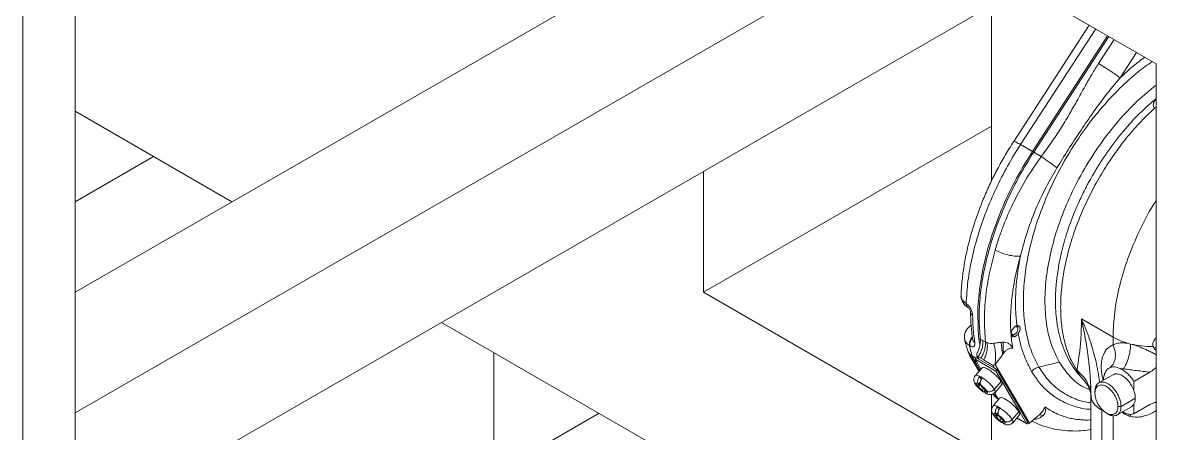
# Model space of a CAD drawing. Header units: millimetres. Extents: x 169 to 14583, y -399 to 10804.
# Drawn here: x 10669.7 to 10975.8, y 8213.3 to 8324.4 of the extents above; entities that cross this region are included whole.
import ezdxf

# ---------------------------------------------------------------- set-up
doc = ezdxf.new("R2010")
doc.units = ezdxf.units.MM
doc.header["$LTSCALE"] = 35

msp = doc.modelspace()

# ---------------------------------------------------------------- linework, layer by layer
at = {"color": 7, "linetype": 'Continuous', "lineweight": 18}
for p, q in [((10975.846, 8313.261), (10669.669, 8490.013)), ((10669.669, 8490.013), (10669.669, 7997.076)), ((10683.811, 8481.849), (10683.811, 8005.24)), ((10883.317, 8366.677), (10683.811, 8251.505)), ((10911.601, 8350.349), (10683.811, 8218.849)), ((10939.89, 8334.018), (10683.811, 8186.187)), ((10931.298, 8281.475), (10931.298, 8329.058)), ((10957.752, 8323.706), (10937.333, 8292.266)), ((10959.486, 8322.705), (10939.171, 8291.425)), ((10962.691, 8320.855), (10942.382, 8289.584)), ((10942.739, 8289.379), (10963.047, 8320.65)), ((10960.245, 8313.342), (10964.461, 8319.833)), ((10966.044, 8309.471), (10970.507, 8316.343)), ((10975.846, 7820.323), (10975.846, 8313.261)), ((10975.846, 8301.168), (10975.464, 8301.389)), ((10683.811, 8300.446), (10726.2, 8275.975)), ((10931.298, 8296.372), (10853.517, 8251.469)), ((10942.382, 8289.584), (10939.171, 8291.425)), ((10942.739, 8289.379), (10944.773, 8288.205)), ((10683.811, 8275.951), (10705.027, 8288.198)), ((10853.517, 8251.469), (10853.517, 8284.156)), ((10853.517, 8251.469), (10931.298, 8206.567)), ((10924.804, 8247.495), (10924.948, 8247.397)), ((10782.773, 8243.316), (10931.298, 8157.574)), ((10925.841, 8242.61), (10925.655, 8242.468)), ((10938.33, 8242.498), (10938.366, 8241.967)), ((10938.97, 8242.114), (10938.343, 8242.476)), ((10964.15, 8239.336), (10955.627, 8244.256)), ((10937.258, 8239.906), (10937.61, 8240.109)), ((10938.457, 8241.598), (10938.457, 8242.015)), ((10964.15, 8239.336), (10964.15, 8237.186)), ((10924.145, 8238.49), (10924.104, 8238.746)), ((10929.002, 8238.44), (10928.301, 8238.794)), ((10929.002, 8238.44), (10929.709, 8238.032)), ((10975.256, 8236.352), (10975.846, 8236.557)), ((10796.948, 8047.309), (10796.948, 8235.133)), ((10924.806, 8235.888), (10925.52, 8234.244)), ((10925.512, 8234.258), (10927.956, 8230.084)), ((10926.578, 8233.18), (10925.553, 8234.275)), ((10926.11, 8234.273), (10926.578, 8233.18)), ((10926.11, 8234.273), (10927.094, 8233.668)), ((10927.26, 8232.758), (10926.578, 8233.18)), ((10926.578, 8233.18), (10928.215, 8230.384)), ((10927.191, 8233.781), (10926.875, 8233.414)), ((10926.875, 8233.414), (10932.532, 8230.149)), ((10928.474, 8230.684), (10926.875, 8233.414)), ((10927.191, 8233.781), (10927.898, 8233.372)), ((10927.35, 8234.813), (10927.396, 8234.229)), ((10927.898, 8233.372), (10927.396, 8234.229)), ((10928.442, 8233.642), (10927.735, 8234.05)), ((10927.898, 8233.372), (10932.14, 8230.923)), ((10929.245, 8233.173), (10928.442, 8233.642)), ((10934.357, 8234.67), (10932.331, 8231.903)), ((10928.806, 8231.07), (10926.976, 8228.946)), ((10931.662, 8231.74), (10931.592, 8231.781)), ((10931.817, 8231.778), (10931.662, 8231.74)), ((10932.14, 8230.923), (10931.662, 8231.74)), ((10932.249, 8231.883), (10931.817, 8231.778)), ((10932.848, 8230.515), (10932.14, 8230.923)), ((10932.331, 8231.903), (10932.249, 8231.883)), ((10934.564, 8228.09), (10932.331, 8231.903)), ((10932.532, 8230.149), (10932.848, 8230.515)), ((10932.532, 8230.149), (10934.286, 8227.153)), ((10932.848, 8230.515), (10941.14, 8216.354)), ((10944.127, 8231.25), (10949.642, 8232.587)), ((10962.657, 8230.698), (10962.596, 8230.63)), ((10966.107, 8230.826), (10966.95, 8230.746)), ((10927.849, 8226.584), (10928.313, 8227.122)), ((10928.107, 8228.677), (10928.814, 8228.269)), ((10928.107, 8228.677), (10928.57, 8227.887)), ((10933.933, 8227.357), (10932.103, 8225.233)), ((10934.286, 8227.153), (10936.678, 8223.068)), ((10934.564, 8228.09), (10934.388, 8227.885)), ((10939.348, 8219.92), (10934.564, 8228.09)), ((10955.849, 8228.229), (10955.788, 8228.293)), ((10964.125, 8229.173), (10960.284, 8226.956)), ((10969.807, 8227.384), (10974.063, 8229.841)), ((10969.807, 8224.786), (10969.807, 8227.384)), ((10926.925, 8226.724), (10927.198, 8226.422)), ((10927.042, 8226.698), (10927.152, 8226.625)), ((10927.198, 8226.422), (10927.042, 8226.698)), ((10927.152, 8226.625), (10927.461, 8226.447)), ((10927.361, 8226.154), (10927.198, 8226.422)), ((10927.361, 8226.154), (10927.566, 8226.392)), ((10927.471, 8226.081), (10927.361, 8226.154)), ((10927.471, 8226.081), (10927.78, 8225.902)), ((10927.71, 8226.821), (10927.849, 8226.584)), ((10927.78, 8225.902), (10928.25, 8226.448)), ((10927.887, 8226.328), (10928.314, 8226.824)), ((10928.556, 8226.175), (10928.417, 8226.413)), ((10929.244, 8225.458), (10928.806, 8224.95)), ((10928.806, 8224.95), (10928.945, 8224.712)), ((10929.755, 8225.123), (10929.475, 8224.797)), ((10929.652, 8224.304), (10929.513, 8224.541)), ((10929.891, 8225.044), (10929.582, 8225.222)), ((10929.891, 8225.044), (10930.012, 8224.984)), ((10930.003, 8224.796), (10929.901, 8224.678)), ((10930.21, 8224.5), (10929.901, 8224.678)), ((10930.012, 8224.984), (10930.168, 8224.708)), ((10930.168, 8224.708), (10930.331, 8224.439)), ((10930.331, 8224.439), (10930.21, 8224.5)), ((10932.127, 8223.704), (10931.818, 8224.009)), ((10931.907, 8224.08), (10932.127, 8223.704)), ((10933.258, 8222.515), (10932.202, 8224.318)), ((10932.279, 8224.377), (10934.109, 8226.502)), ((10958.054, 8226.271), (10958.214, 8223.047)), ((10958.116, 8226.276), (10958.123, 8226.057)), ((10959.271, 8224.19), (10959.271, 8224.68)), ((10931.298, 7943.919), (10931.298, 8223.836)), ((10933.59, 8222.901), (10931.76, 8220.776)), ((10932.127, 8223.704), (10932.8, 8222.849)), ((10932.809, 8223.281), (10932.127, 8223.704)), ((10932.28, 8223.249), (10933.197, 8222.444)), ((10932.8, 8222.849), (10932.343, 8223.313)), ((10933.212, 8222.594), (10932.8, 8222.849)), ((10932.8, 8222.849), (10933.261, 8222.51)), ((10936.678, 8223.068), (10939.07, 8218.984)), ((10958.176, 8223.769), (10958.176, 8207.952)), ((10969.124, 8220.514), (10969.807, 8221.226)), ((10969.807, 8218.628), (10969.807, 8221.226)), ((10974.063, 8221.085), (10969.807, 8218.628)), ((10825.326, 8218.751), (10796.948, 8202.369)), ((10931.982, 8218.253), (10931.709, 8218.555)), ((10931.826, 8218.529), (10931.936, 8218.456)), ((10931.982, 8218.253), (10931.826, 8218.529)), ((10932.245, 8218.278), (10931.936, 8218.456)), ((10932.145, 8217.984), (10931.982, 8218.253)), ((10932.145, 8217.984), (10932.353, 8218.226)), ((10932.255, 8217.911), (10932.145, 8217.984)), ((10932.255, 8217.911), (10932.564, 8217.733)), ((10932.494, 8218.652), (10932.633, 8218.414)), ((10932.564, 8217.733), (10933.036, 8218.28)), ((10933.097, 8218.953), (10932.633, 8218.414)), ((10932.671, 8218.158), (10933.098, 8218.654)), ((10933.598, 8220.099), (10932.891, 8220.508)), ((10932.891, 8220.508), (10933.354, 8219.718)), ((10933.34, 8218.006), (10933.201, 8218.244)), ((10936.887, 8217.063), (10938.717, 8219.188)), ((10937.063, 8216.207), (10938.893, 8218.332)), ((10939.07, 8218.984), (10940.825, 8215.988)), ((10939.172, 8219.716), (10939.348, 8219.92)), ((10941.604, 8216.069), (10939.348, 8219.92)), ((10941.604, 8216.069), (10944.085, 8218.247)), ((10961.105, 8219.593), (10961.105, 8203.964)), ((10962.382, 8218.801), (10962.809, 8218.555)), ((10964.15, 8218.089), (10964.15, 8204.736)), ((10965.284, 8218.295), (10969.125, 8220.513)), ((10966.342, 8220.598), (10965.493, 8220.598)), ((10968.902, 8217.89), (10968.842, 8218.459)), ((10934.026, 8217.286), (10933.59, 8216.78)), ((10933.59, 8216.78), (10933.729, 8216.542)), ((10934.539, 8216.953), (10934.259, 8216.628)), ((10934.436, 8216.134), (10934.297, 8216.372)), ((10934.675, 8216.875), (10934.366, 8217.053)), ((10934.675, 8216.875), (10934.796, 8216.814)), ((10934.857, 8216.707), (10934.685, 8216.508)), ((10934.994, 8216.33), (10934.685, 8216.508)), ((10934.952, 8216.538), (10934.796, 8216.814)), ((10934.952, 8216.538), (10935.115, 8216.27)), ((10935.115, 8216.27), (10934.994, 8216.33)), ((10938.103, 8217.414), (10940.739, 8215.997)), ((10940.825, 8215.988), (10938.186, 8217.511)), ((10940.739, 8215.997), (10940.931, 8215.898)), ((10941.14, 8216.354), (10940.825, 8215.988)), ((10940.943, 8215.891), (10940.862, 8216.031))]:
    msp.add_line(p, q, dxfattribs=at)
at = {"color": 7, "linetype": 'Continuous', "lineweight": 18, "flags": 128}
for points in [[(10924.48, 8248.415), (10924.561, 8248.36), (10924.624, 8248.316)], [(10926.659, 8239.629), (10926.579, 8239.674), (10926.516, 8239.71)], [(10925.543, 8236.984), (10925.463, 8237.029), (10925.401, 8237.064)], [(10970.161, 8222.802), (10968.022, 8221.568), (10966.342, 8220.598)]]:
    msp.add_lwpolyline(points, dxfattribs=at)
at = {"color": 7, "linetype": 'Continuous', "lineweight": 18}
for points, knots in [([(10944.127, 8231.25), (10943.417, 8232.627), (10941.998, 8235.38), (10940.66, 8240.315), (10939.934, 8245.737), (10939.886, 8251.615), (10940.503, 8257.831), (10941.779, 8264.285), (10943.689, 8270.865), (10946.202, 8277.457), (10949.274, 8283.95), (10952.854, 8290.233), (10956.88, 8296.196), (10961.282, 8301.744), (10965.989, 8306.754), (10970.502, 8310.882), (10973.465, 8312.993), (10974.738, 8313.901)], [0, 0, 0, 0, 0.06778154, 0.13556309, 0.20334463, 0.27112618, 0.33890772, 0.40668927, 0.47447081, 0.54225236, 0.6100339, 0.67781544, 0.74559699, 0.81337853, 0.88116008, 0.94894162, 1, 1, 1, 1]), ([(10944.773, 8288.205), (10945.727, 8289.511), (10947.523, 8291.967), (10950.038, 8295.75), (10952.245, 8299.426), (10954.426, 8303.287), (10956.44, 8306.958), (10958.386, 8310.385), (10959.651, 8312.396), (10960.245, 8313.342)], [0, 0, 0, 0, 0.1635796, 0.3077055, 0.459955, 0.5990461, 0.75907, 0.8866728, 1, 1, 1, 1]), ([(10960.245, 8313.342), (10960.807, 8313.008), (10961.93, 8312.34), (10963.698, 8311.179), (10965.138, 8310.176), (10965.742, 8309.706), (10966.044, 8309.471)], [0, 0, 0, 0, 0.279619, 0.559238, 0.779619, 1, 1, 1, 1]), ([(10966.044, 8309.471), (10967.752, 8311.05), (10969.965, 8313.096), (10972.257, 8314.671), (10972.78, 8315.031)], [0, 0, 0, 0, 0.7719153, 1, 1, 1, 1]), ([(10949.642, 8232.587), (10948.867, 8234.13), (10947.317, 8237.217), (10946.054, 8242.899), (10945.614, 8249.182), (10946.082, 8255.993), (10947.426, 8263.144), (10949.618, 8270.463), (10952.603, 8277.77), (10956.307, 8284.882), (10960.639, 8291.633), (10965.497, 8297.829), (10970.598, 8303.263), (10974.148, 8306.146), (10975.846, 8307.525)], [0, 0, 0, 0, 0.0839142, 0.1678284, 0.2517426, 0.3356568, 0.419571, 0.5034852, 0.5873994, 0.6713136, 0.7552278, 0.839142, 0.9230561, 1, 1, 1, 1]), ([(10948.981, 8285.098), (10949.998, 8286.751), (10951.994, 8289.999), (10955.156, 8294.844), (10958.504, 8299.756), (10962.09, 8304.726), (10964.732, 8307.896), (10966.044, 8309.471)], [0, 0, 0, 0, 0.19278971, 0.37864245, 0.57603337, 0.78928233, 1, 1, 1, 1]), ([(10975.846, 8303.922), (10974.486, 8302.748), (10971.622, 8300.277), (10967.314, 8295.613), (10964.299, 8291.774), (10962.533, 8289.264), (10961.991, 8288.474), (10961.457, 8287.677), (10960.932, 8286.872), (10960.415, 8286.061), (10960.041, 8285.458), (10959.727, 8284.946), (10959.404, 8284.411), (10958.699, 8283.221), (10957.635, 8281.337), (10956.463, 8279.095), (10955.442, 8276.99), (10954.647, 8275.242), (10953.22, 8271.911), (10952.102, 8268.838), (10951.243, 8266.018), (10950.988, 8265.141), (10950.745, 8264.265), (10950.515, 8263.391), (10950.298, 8262.519), (10950.113, 8261.734), (10949.914, 8260.844), (10949.666, 8259.66), (10949.343, 8257.915), (10949.06, 8256.035), (10948.853, 8254.253), (10948.725, 8252.788), (10948.645, 8251.461), (10948.542, 8248.587), (10948.653, 8245.986), (10948.943, 8243.649), (10949.047, 8242.93), (10949.163, 8242.222), (10949.294, 8241.524), (10949.406, 8240.977), (10949.478, 8240.667), (10949.498, 8240.581)], [0, 0, 0, 0, 0.0764726, 0.1610993, 0.2558636, 0.2682841, 0.2807047, 0.2931253, 0.3055459, 0.3179667, 0.3303876, 0.3330141, 0.3412178, 0.354538, 0.3864896, 0.4248505, 0.4524527, 0.4774214, 0.4997565, 0.5945208, 0.6069419, 0.619363, 0.6317842, 0.6442055, 0.6566269, 0.6690483, 0.6778505, 0.6948985, 0.7201914, 0.7537277, 0.7776447, 0.7997326, 0.8199915, 0.8384216, 0.9331858, 0.9456069, 0.9580281, 0.9704493, 0.9828705, 0.9952919, 1, 1, 1, 1]), ([(10975.846, 8303.799), (10975.709, 8303.647), (10975.335, 8303.234), (10975.02, 8302.57), (10974.975, 8301.961), (10975.183, 8301.585), (10975.372, 8301.453), (10975.464, 8301.389)], [0, 0, 0, 0, 0.200775, 0.545803, 0.8001511, 0.9036426, 1, 1, 1, 1]), ([(10937.333, 8292.266), (10936.927, 8291.63), (10935.756, 8289.798), (10933.937, 8286.683), (10931.941, 8282.91), (10930.125, 8279.067), (10928.497, 8275.175), (10927.066, 8271.256), (10925.841, 8267.327), (10924.828, 8263.409), (10924.035, 8259.521), (10923.473, 8255.685), (10923.201, 8252.741), (10923.138, 8251.091), (10923.122, 8250.671)], [0, 0, 0, 0, 0.0486483, 0.140296, 0.2319641, 0.3236581, 0.4154044, 0.5072305, 0.5991635, 0.6912294, 0.7834512, 0.8758467, 0.9684241, 1, 1, 1, 1]), ([(10939.171, 8291.425), (10937.976, 8289.503), (10935.586, 8285.658), (10932.507, 8279.602), (10929.855, 8273.438), (10927.662, 8267.125), (10925.992, 8260.765), (10924.847, 8254.426), (10924.603, 8250.418), (10924.48, 8248.415)], [0, 0, 0, 0, 0.1400035, 0.2800069, 0.4200104, 0.5600138, 0.7066759, 0.8533379, 1, 1, 1, 1]), ([(10939.171, 8291.425), (10938.766, 8291.649), (10937.954, 8292.098), (10937.373, 8292.342), (10937.4, 8292.245), (10937.408, 8292.217)], [0, 0, 0, 0, 0.4164465, 0.832893, 1, 1, 1, 1]), ([(10942.382, 8289.584), (10940.911, 8287.193), (10937.969, 8282.412), (10934.348, 8274.825), (10931.414, 8267.137), (10929.254, 8259.453), (10927.998, 8252.009), (10927.496, 8246.74), (10927.674, 8244.174), (10927.7, 8243.803)], [0, 0, 0, 0, 0.1621026, 0.3242052, 0.4863078, 0.6484104, 0.810513, 0.9726156, 1, 1, 1, 1]), ([(10928.301, 8238.794), (10928.151, 8240.679), (10927.85, 8244.44), (10928.211, 8250.571), (10929.161, 8256.943), (10930.749, 8263.507), (10932.929, 8270.143), (10935.678, 8276.733), (10938.916, 8283.214), (10941.463, 8287.322), (10942.739, 8289.379)], [0, 0, 0, 0, 0.12525, 0.2500107, 0.3747663, 0.5000006, 0.6252388, 0.7500009, 0.8747627, 1, 1, 1, 1]), ([(10932.321, 8262.909), (10932.669, 8264.059), (10933.355, 8266.322), (10934.58, 8269.658), (10935.906, 8272.863), (10937.902, 8277.146), (10940.714, 8282.361), (10943.448, 8286.297), (10944.773, 8288.205)], [0, 0, 0, 0, 0.1316191, 0.2590036, 0.3821593, 0.5010927, 0.7581802, 1, 1, 1, 1]), ([(10944.773, 8288.205), (10945.111, 8287.963), (10945.813, 8287.462), (10947.314, 8286.361), (10948.346, 8285.579), (10948.981, 8285.098)], [0, 0, 0, 0, 0.2629582, 0.5463765, 1, 1, 1, 1]), ([(10939.14, 8261.25), (10939.725, 8263.481), (10940.899, 8267.957), (10943.343, 8274.241), (10946.031, 8279.991), (10947.996, 8283.392), (10948.981, 8285.098)], [0, 0, 0, 0, 0.2775102, 0.5568601, 0.7777964, 1, 1, 1, 1]), ([(10975.846, 8276.314), (10975.556, 8275.879), (10973.785, 8273.223), (10971.132, 8267.925), (10968.041, 8260.624), (10965.833, 8253.27), (10964.414, 8246.057), (10964.238, 8241.576), (10964.15, 8239.336)], [0, 0, 0, 0, 0.0377264, 0.2301811, 0.4226358, 0.6150905, 0.8075453, 1, 1, 1, 1]), ([(10929.709, 8238.032), (10929.55, 8240.157), (10929.232, 8244.407), (10929.758, 8250.897), (10930.773, 8257.087), (10931.805, 8260.968), (10932.321, 8262.909)], [0, 0, 0, 0, 0.2799611, 0.5599221, 0.7799611, 1, 1, 1, 1]), ([(10932.321, 8262.909), (10932.88, 8262.627), (10934.043, 8262.039), (10936.117, 8261.458), (10937.912, 8261.188), (10938.742, 8261.23), (10939.14, 8261.25)], [0, 0, 0, 0, 0.2702613, 0.5624294, 0.7897364, 1, 1, 1, 1]), ([(10937.066, 8236.327), (10937, 8236.736), (10936.836, 8237.751), (10936.626, 8239.629), (10936.488, 8241.852), (10936.465, 8244.146), (10936.53, 8246.196), (10936.668, 8248.256), (10936.9, 8250.523), (10937.296, 8253.283), (10937.866, 8256.267), (10938.51, 8258.997), (10938.963, 8260.615), (10939.14, 8261.25)], [0, 0, 0, 0, 0.0563612, 0.1396958, 0.2499938, 0.3429137, 0.4262519, 0.5000106, 0.5896666, 0.6931177, 0.8194268, 0.9291313, 1, 1, 1, 1]), ([(10939.14, 8261.25), (10938.809, 8259.382), (10938.145, 8255.647), (10937.801, 8250.665), (10937.804, 8246.243), (10938.066, 8243.709), (10938.197, 8242.443)], [0, 0, 0, 0, 0.2799725, 0.5599537, 0.7799786, 1, 1, 1, 1]), ([(10923.125, 8250.671), (10923.122, 8250.659), (10922.999, 8250.224), (10923.362, 8249.362), (10924.118, 8248.722), (10924.48, 8248.415)], [0, 0, 0, 0, 0.01395674, 0.52624838, 1, 1, 1, 1]), ([(10923.151, 8250.582), (10923.141, 8250.442), (10923.104, 8249.955), (10923.372, 8249.136), (10923.922, 8248.2), (10924.512, 8247.728), (10924.804, 8247.495)], [0, 0, 0, 0, 0.1197034, 0.4156572, 0.7108033, 1, 1, 1, 1]), ([(10924.48, 8248.415), (10924.482, 8248.258), (10924.484, 8247.931), (10924.616, 8247.618), (10924.774, 8247.541), (10924.819, 8247.52)], [0, 0, 0, 0, 0.3960639, 0.8311671, 1, 1, 1, 1]), ([(10924.624, 8248.316), (10924.834, 8248.143), (10925.26, 8247.79), (10925.782, 8246.962), (10926.149, 8246.029), (10926.202, 8245.449), (10926.229, 8245.155)], [0, 0, 0, 0, 0.23798155, 0.48268157, 0.73823316, 1, 1, 1, 1]), ([(10924.624, 8248.316), (10924.625, 8248.16), (10924.627, 8247.832), (10924.763, 8247.516), (10924.927, 8247.438), (10924.976, 8247.414)], [0, 0, 0, 0, 0.3891499, 0.8166477, 1, 1, 1, 1]), ([(10924.948, 8247.397), (10925.048, 8247.316), (10925.253, 8247.15), (10925.482, 8246.78), (10925.645, 8246.356), (10925.668, 8246.088), (10925.68, 8245.952)], [0, 0, 0, 0, 0.23778731, 0.4813782, 0.73704353, 1, 1, 1, 1]), ([(10925.68, 8245.949), (10925.691, 8245.33), (10925.723, 8243.539), (10925.913, 8241.074), (10926.177, 8239.29), (10926.28, 8238.592)], [0, 0, 0, 0, 0.2431202, 0.7039716, 1, 1, 1, 1]), ([(10926.229, 8245.155), (10926.069, 8245.275), (10925.751, 8245.512), (10925.705, 8245.812), (10925.682, 8245.961)], [0, 0, 0, 0, 0.5047996, 1, 1, 1, 1]), ([(10925.656, 8242.468), (10925.363, 8242.208), (10924.766, 8241.677), (10924.207, 8240.665), (10923.938, 8239.583), (10924.062, 8238.891), (10924.125, 8238.544)], [0, 0, 0, 0, 0.2401384, 0.4897603, 0.7444382, 1, 1, 1, 1]), ([(10926.229, 8245.155), (10926.268, 8243.743), (10926.337, 8241.221), (10926.675, 8238.883), (10926.824, 8237.854)], [0, 0, 0, 0, 0.5599675, 1, 1, 1, 1]), ([(10927.7, 8243.803), (10927.712, 8241.895), (10927.727, 8239.631), (10928.162, 8237.679), (10928.231, 8237.372)], [0, 0, 0, 0, 0.8426458, 1, 1, 1, 1]), ([(10936.802, 8239.746), (10936.759, 8239.844), (10936.672, 8240.039), (10936.671, 8240.441), (10936.757, 8240.877), (10936.943, 8241.32), (10937.201, 8241.735), (10937.518, 8242.076), (10937.862, 8242.339), (10938.086, 8242.408), (10938.197, 8242.443)], [0, 0, 0, 0, 0.12525204, 0.25074394, 0.37549709, 0.50010601, 0.6245199, 0.74986492, 0.87528228, 1, 1, 1, 1]), ([(10938.197, 8242.443), (10938.271, 8242.451), (10938.419, 8242.468), (10938.711, 8242.391), (10938.866, 8242.225), (10938.97, 8242.114)], [0, 0, 0, 0, 0.2485266, 0.4990234, 1, 1, 1, 1]), ([(10938.343, 8242.476), (10938.373, 8242.407), (10938.432, 8242.269), (10938.463, 8242.098), (10938.457, 8242), (10938.457, 8241.999)], [0, 0, 0, 0, 0.5042055, 0.9952879, 1, 1, 1, 1]), ([(10954.422, 8230.294), (10954.517, 8230.959), (10954.706, 8232.28), (10955.082, 8234.786), (10955.341, 8237.231), (10955.498, 8239.317), (10955.606, 8241.636), (10955.62, 8243.384), (10955.627, 8244.256)], [0, 0, 0, 0, 0.2545285, 0.5059637, 0.6304897, 0.7542078, 0.8772844, 1, 1, 1, 1]), ([(10955.627, 8244.256), (10955.763, 8243.952), (10956.035, 8243.343), (10956.424, 8242.425), (10956.799, 8241.506), (10957.158, 8240.583), (10957.501, 8239.658), (10957.829, 8238.731), (10958.326, 8237.252), (10958.94, 8235.215), (10959.876, 8231.609), (10960.276, 8228.939), (10960.55, 8227.11)], [0, 0, 0, 0, 0.05318098, 0.10632306, 0.15948377, 0.21269853, 0.26600267, 0.31943131, 0.37301935, 0.52146391, 0.67207792, 1, 1, 1, 1]), ([(10955.627, 8244.256), (10955.807, 8243.399), (10956.173, 8241.662), (10956.652, 8239.117), (10957.083, 8236.563), (10957.381, 8234.492), (10957.589, 8232.84), (10957.73, 8231.581), (10957.859, 8230.258), (10957.963, 8228.986), (10958.049, 8227.664), (10958.1, 8226.784), (10958.115, 8226.293), (10958.116, 8226.276)], [0, 0, 0, 0, 0.12607301, 0.25554152, 0.38873547, 0.52919821, 0.59622799, 0.66904553, 0.74760423, 0.83186375, 0.90150581, 0.99656226, 1, 1, 1, 1]), ([(10926.169, 8239.394), (10926.154, 8239.381), (10925.997, 8239.24), (10925.745, 8238.859), (10925.461, 8238.264), (10925.318, 8237.614), (10925.374, 8237.242), (10925.401, 8237.064)], [0, 0, 0, 0, 0.0240635, 0.2498123, 0.4832839, 0.7523973, 1, 1, 1, 1]), ([(10937.273, 8239.926), (10937.244, 8239.905), (10937.136, 8239.826), (10936.959, 8239.772), (10936.827, 8239.768), (10936.766, 8239.767)], [0, 0, 0, 0, 0.16221936, 0.61366715, 1, 1, 1, 1]), ([(10938.535, 8240.269), (10938.463, 8240.174), (10938.321, 8239.985), (10938.076, 8239.758), (10937.823, 8239.584), (10937.571, 8239.477), (10937.33, 8239.436), (10937.116, 8239.471), (10936.93, 8239.567), (10936.845, 8239.686), (10936.802, 8239.746)], [0, 0, 0, 0, 0.1254158, 0.2508456, 0.3753796, 0.500096, 0.62458, 0.7501236, 0.875466, 1, 1, 1, 1]), ([(10938.366, 8241.967), (10938.404, 8241.868), (10938.482, 8241.671), (10938.434, 8241.25), (10938.269, 8240.814), (10938.001, 8240.417), (10937.673, 8240.123), (10937.338, 8239.978), (10937.035, 8239.992), (10936.912, 8240.136), (10936.851, 8240.209)], [0, 0, 0, 0, 0.12499966, 0.24999952, 0.37499966, 0.5, 0.62500034, 0.75000048, 0.87500034, 1, 1, 1, 1]), ([(10938.062, 8242.158), (10938.096, 8242.158), (10938.231, 8242.157), (10938.308, 8242.048), (10938.366, 8241.967)], [0, 0, 0, 0, 0.2567695, 1, 1, 1, 1]), ([(10938.97, 8242.114), (10939.029, 8241.992), (10939.147, 8241.746), (10939.079, 8241.264), (10938.863, 8240.761), (10938.644, 8240.433), (10938.535, 8240.269)], [0, 0, 0, 0, 0.2465843, 0.4940373, 0.7476208, 1, 1, 1, 1]), ([(10938.535, 8240.269), (10938.757, 8239.207), (10939.202, 8237.083), (10940.335, 8233.581), (10941.472, 8231.392), (10942.167, 8230.055)], [0, 0, 0, 0, 0.2800452, 0.5600926, 1, 1, 1, 1]), ([(10949.51, 8240.582), (10949.53, 8240.473), (10949.744, 8239.333), (10950.388, 8237.318), (10951.456, 8234.578), (10952.793, 8232.084), (10954.235, 8229.938), (10955.337, 8228.746), (10955.83, 8228.212)], [0, 0, 0, 0, 0.0219254, 0.2292304, 0.4348968, 0.6380893, 0.8381327, 1, 1, 1, 1]), ([(10924.051, 8238.853), (10924.181, 8238.275), (10924.406, 8237.273), (10924.685, 8236.308), (10924.802, 8235.899)], [0, 0, 0, 0, 0.5772572, 1, 1, 1, 1]), ([(10925.401, 8237.064), (10925.046, 8237.319), (10924.478, 8237.728), (10924.236, 8238.282), (10924.145, 8238.49)], [0, 0, 0, 0, 0.6239402, 1, 1, 1, 1]), ([(10925.401, 8237.064), (10925.52, 8236.532), (10925.733, 8235.581), (10925.995, 8234.673), (10926.11, 8234.273)], [0, 0, 0, 0, 0.5599939, 1, 1, 1, 1]), ([(10925.543, 8236.984), (10925.518, 8237.132), (10925.467, 8237.441), (10925.557, 8238.002), (10925.784, 8238.625), (10926.053, 8238.995), (10926.197, 8239.192)], [0, 0, 0, 0, 0.2228602, 0.4639717, 0.7133248, 1, 1, 1, 1]), ([(10926.824, 8237.854), (10926.84, 8237.626), (10926.873, 8237.172), (10926.611, 8236.8), (10926.163, 8236.7), (10925.748, 8236.89), (10925.543, 8236.984)], [0, 0, 0, 0, 0.2575939, 0.5120904, 0.7591235, 1, 1, 1, 1]), ([(10926.824, 8237.854), (10926.641, 8237.989), (10926.356, 8238.199), (10926.337, 8238.495), (10926.33, 8238.601)], [0, 0, 0, 0, 0.6435739, 1, 1, 1, 1]), ([(10927.35, 8234.813), (10927.522, 8235.161), (10927.86, 8235.85), (10928.178, 8236.9), (10928.35, 8237.906), (10928.318, 8238.498), (10928.301, 8238.794)], [0, 0, 0, 0, 0.2567113, 0.5068201, 0.753544, 1, 1, 1, 1]), ([(10927.735, 8234.05), (10927.948, 8234.405), (10928.38, 8235.127), (10928.808, 8236.295), (10929.048, 8237.442), (10929.017, 8238.111), (10929.002, 8238.44)], [0, 0, 0, 0, 0.2459604, 0.4999521, 0.7539689, 1, 1, 1, 1]), ([(10928.442, 8233.642), (10928.681, 8234.047), (10929.157, 8234.857), (10929.701, 8236.426), (10929.706, 8237.423), (10929.709, 8238.032)], [0, 0, 0, 0, 0.280601, 0.5612021, 1, 1, 1, 1]), ([(10929.245, 8233.173), (10929.442, 8233.599), (10929.843, 8234.465), (10930.266, 8236.132), (10930.214, 8237.181), (10930.182, 8237.815)], [0, 0, 0, 0, 0.276678, 0.5625561, 1, 1, 1, 1]), ([(10929.709, 8238.032), (10929.794, 8237.986), (10929.946, 8237.903), (10930.109, 8237.842), (10930.182, 8237.815)], [0, 0, 0, 0, 0.5553939, 1, 1, 1, 1]), ([(10930.182, 8237.815), (10930.453, 8237.74), (10931.002, 8237.59), (10931.604, 8237.657), (10931.91, 8237.692)], [0, 0, 0, 0, 0.4931826, 1, 1, 1, 1]), ([(10931.91, 8237.692), (10932.198, 8237.73), (10932.845, 8237.815), (10933.545, 8237.895), (10933.934, 8237.939)], [0, 0, 0, 0, 0.4450642, 1, 1, 1, 1]), ([(10932.249, 8231.883), (10932.322, 8232.398), (10932.471, 8233.45), (10932.421, 8235.121), (10932.226, 8236.586), (10932.013, 8237.329), (10931.91, 8237.692)], [0, 0, 0, 0, 0.2744937, 0.5621631, 0.7865054, 1, 1, 1, 1]), ([(10933.934, 8237.939), (10934.044, 8237.954), (10934.242, 8237.98), (10934.432, 8237.984), (10934.516, 8237.986)], [0, 0, 0, 0, 0.558379, 1, 1, 1, 1]), ([(10933.934, 8237.939), (10933.984, 8237.457), (10934.087, 8236.469), (10934.266, 8235.279), (10934.357, 8234.67)], [0, 0, 0, 0, 0.487978, 1, 1, 1, 1]), ([(10934.516, 8237.986), (10934.492, 8237.529), (10934.442, 8236.616), (10934.535, 8235.538), (10934.582, 8234.999)], [0, 0, 0, 0, 0.49999998, 1, 1, 1, 1]), ([(10934.516, 8237.986), (10934.764, 8237.972), (10935.283, 8237.942), (10935.961, 8237.668), (10936.6, 8237.164), (10936.897, 8236.629), (10937.066, 8236.327)], [0, 0, 0, 0, 0.1776238, 0.3736423, 0.6460085, 1, 1, 1, 1]), ([(10937.066, 8236.327), (10936.874, 8236.358), (10936.494, 8236.42), (10935.827, 8236.168), (10935.158, 8235.707), (10934.775, 8235.236), (10934.582, 8234.999)], [0, 0, 0, 0, 0.2558686, 0.5056718, 0.752137, 1, 1, 1, 1]), ([(10964.15, 8237.186), (10964.077, 8237.159), (10963.921, 8237.102), (10963.686, 8236.994), (10963.499, 8236.893), (10963.221, 8236.723), (10962.865, 8236.461), (10962.439, 8236.036), (10962.09, 8235.583), (10961.837, 8235.168), (10961.64, 8234.777), (10961.474, 8234.386), (10961.317, 8233.933), (10961.173, 8233.394), (10961.086, 8232.925), (10961.023, 8232.452), (10960.981, 8231.993), (10960.965, 8231.483), (10960.972, 8231.032), (10960.989, 8230.657), (10961.014, 8230.344), (10961.063, 8229.857), (10961.158, 8229.19), (10961.321, 8228.371), (10961.461, 8227.854), (10961.513, 8227.665)], [0, 0, 0, 0, 0.02688459, 0.056736, 0.08955157, 0.10045261, 0.16986515, 0.24197854, 0.30389144, 0.35814981, 0.39685259, 0.43960505, 0.4864121, 0.5372797, 0.59732146, 0.61587699, 0.66348297, 0.71631983, 0.74320364, 0.77305505, 0.8058714, 0.81677348, 0.88618531, 0.95829863, 1, 1, 1, 1]), ([(10968.902, 8237.487), (10968.436, 8237.586), (10967.512, 8237.783), (10966.246, 8237.838), (10965.077, 8237.681), (10964.472, 8237.358), (10964.15, 8237.186)], [0, 0, 0, 0, 0.2351756, 0.4670572, 0.7169948, 1, 1, 1, 1]), ([(10966.95, 8230.746), (10967.224, 8231.19), (10967.796, 8232.117), (10968.451, 8234.104), (10968.837, 8236.004), (10968.88, 8237.004), (10968.902, 8237.487)], [0, 0, 0, 0, 0.2678013, 0.5593151, 0.7876633, 1, 1, 1, 1]), ([(10975.846, 8234.58), (10975.733, 8234.643), (10975.296, 8234.889), (10974.452, 8235.321), (10973.396, 8235.834), (10972.06, 8236.43), (10970.564, 8237.023), (10969.417, 8237.343), (10968.902, 8237.487)], [0, 0, 0, 0, 0.0553995, 0.2135178, 0.3852217, 0.5240778, 0.7861703, 1, 1, 1, 1]), ([(10975.846, 8239.197), (10975.599, 8238.939), (10975.14, 8238.461), (10974.84, 8237.597), (10974.963, 8237.065), (10975.024, 8236.801)], [0, 0, 0, 0, 0.3700627, 0.6873916, 1, 1, 1, 1]), ([(10975.024, 8236.801), (10975.096, 8236.649), (10975.249, 8236.328), (10975.523, 8235.957), (10975.774, 8235.816), (10975.846, 8235.776)], [0, 0, 0, 0, 0.39013085, 0.82457516, 1, 1, 1, 1]), ([(10924.891, 8235.925), (10924.934, 8235.708), (10925.065, 8235.034), (10925.688, 8234.581), (10926.11, 8234.273)], [0, 0, 0, 0, 0.3217863, 1, 1, 1, 1]), ([(10927.396, 8234.229), (10927.458, 8234.199), (10927.566, 8234.146), (10927.684, 8234.079), (10927.735, 8234.05)], [0, 0, 0, 0, 0.5646404, 1, 1, 1, 1]), ([(10931.592, 8231.781), (10931.191, 8232.016), (10930.551, 8232.393), (10929.764, 8232.864), (10929.384, 8233.09), (10929.245, 8233.173)], [0, 0, 0, 0, 0.514513, 0.8224284, 1, 1, 1, 1]), ([(10934.582, 8234.999), (10934.539, 8234.939), (10934.462, 8234.832), (10934.389, 8234.72), (10934.357, 8234.67)], [0, 0, 0, 0, 0.5537403, 1, 1, 1, 1]), ([(10928.854, 8231.03), (10928.87, 8231.073), (10928.928, 8231.234), (10929.445, 8231.14), (10930.308, 8230.746), (10931.374, 8230.03), (10932.439, 8229.135), (10933.383, 8228.17), (10933.749, 8227.628), (10933.933, 8227.357)], [0, 0, 0, 0, 0.0579238, 0.2149365, 0.3719491, 0.5289618, 0.6859744, 0.8429855, 1, 1, 1, 1]), ([(10931.592, 8231.781), (10931.634, 8231.78), (10931.709, 8231.778), (10931.784, 8231.778), (10931.817, 8231.778)], [0, 0, 0, 0, 0.5600409, 1, 1, 1, 1]), ([(10958.176, 8219.82), (10958.175, 8219.82), (10956.555, 8219.796), (10953.624, 8220.6), (10949.805, 8222.164), (10946.718, 8224.396), (10944.201, 8226.911), (10942.845, 8229.006), (10942.167, 8230.055)], [0, 0, 0, 0, 0.0001324, 0.2293488, 0.4590816, 0.6393694, 0.8195183, 1, 1, 1, 1]), ([(10958.176, 8221.605), (10957.976, 8221.618), (10956.289, 8221.726), (10953.449, 8222.746), (10949.781, 8224.717), (10946.602, 8227.524), (10944.952, 8230.008), (10944.127, 8231.25)], [0, 0, 0, 0, 0.0325707, 0.274428, 0.5162854, 0.7581427, 1, 1, 1, 1]), ([(10957.72, 8225.219), (10957.221, 8225.41), (10955.27, 8226.156), (10952.449, 8228.533), (10950.578, 8231.236), (10949.642, 8232.587)], [0, 0, 0, 0, 0.1467371, 0.5733686, 1, 1, 1, 1]), ([(10955.788, 8228.293), (10955.622, 8228.457), (10955.099, 8228.972), (10954.696, 8229.759), (10954.422, 8230.294)], [0, 0, 0, 0, 0.3188521, 1, 1, 1, 1]), ([(10954.422, 8230.294), (10955.061, 8229.742), (10956.356, 8228.622), (10957.522, 8226.552), (10958.122, 8224.707), (10958.161, 8223.632), (10958.176, 8223.217)], [0, 0, 0, 0, 0.2996787, 0.6076289, 0.8487777, 1, 1, 1, 1]), ([(10963.487, 8231.181), (10963.21, 8231.048), (10962.656, 8230.784), (10962.058, 8230.008), (10961.706, 8228.984), (10961.562, 8228.188), (10961.605, 8227.727), (10961.606, 8227.719)], [0, 0, 0, 0, 0.2489368, 0.49787361, 0.74681041, 0.99574722, 1, 1, 1, 1]), ([(10963.487, 8231.181), (10963.866, 8231.255), (10964.662, 8231.409), (10965.611, 8231.027), (10966.107, 8230.826)], [0, 0, 0, 0, 0.4763409, 1, 1, 1, 1]), ([(10969.807, 8227.384), (10969.54, 8227.769), (10969.007, 8228.534), (10968.081, 8229.5), (10967.104, 8230.305), (10966.441, 8230.652), (10966.107, 8230.826)], [0, 0, 0, 0, 0.2512038, 0.4999657, 0.7487437, 1, 1, 1, 1]), ([(10974.063, 8229.841), (10972.9, 8229.993), (10971.176, 8230.218), (10968.731, 8230.544), (10967.535, 8230.68), (10966.95, 8230.746)], [0, 0, 0, 0, 0.514352, 0.7623036, 1, 1, 1, 1]), ([(10974.063, 8229.841), (10974.492, 8230.122), (10975.09, 8230.513), (10975.685, 8231.073), (10975.836, 8231.274), (10975.846, 8231.287)], [0, 0, 0, 0, 0.7045278, 0.9803901, 1, 1, 1, 1]), ([(10926.991, 8228.955), (10926.983, 8228.949), (10926.808, 8228.81), (10926.644, 8228.409), (10926.55, 8227.869), (10926.624, 8227.357), (10926.766, 8226.992), (10926.884, 8226.783), (10926.919, 8226.72)], [0, 0, 0, 0, 0.0114075, 0.2614296, 0.4695934, 0.6702789, 0.9013534, 1, 1, 1, 1]), ([(10932.103, 8225.233), (10931.919, 8225.504), (10931.553, 8226.046), (10930.608, 8227.011), (10929.544, 8227.906), (10928.477, 8228.621), (10927.615, 8229.015), (10927.098, 8229.109), (10927.04, 8228.95), (10927.025, 8228.907)], [0, 0, 0, 0, 0.1571499, 0.3142999, 0.4714498, 0.6285997, 0.7857497, 0.9428996, 1, 1, 1, 1]), ([(10927.71, 8226.821), (10927.669, 8226.914), (10927.581, 8227.114), (10927.586, 8227.475), (10927.657, 8227.815), (10927.759, 8228.102), (10927.907, 8228.401), (10928.039, 8228.583), (10928.107, 8228.677)], [0, 0, 0, 0, 0.2009025, 0.4340326, 0.5632108, 0.7005363, 0.8460916, 1, 1, 1, 1]), ([(10928.814, 8228.269), (10928.746, 8228.175), (10928.613, 8227.993), (10928.465, 8227.694), (10928.363, 8227.408), (10928.292, 8227.067), (10928.289, 8226.705), (10928.376, 8226.506), (10928.417, 8226.413)], [0, 0, 0, 0, 0.1539084, 0.2994637, 0.4367892, 0.5659674, 0.7990975, 1, 1, 1, 1]), ([(10933.933, 8227.357), (10934.054, 8227.119), (10934.253, 8226.729), (10934.115, 8226.594), (10934.061, 8226.542)], [0, 0, 0, 0, 0.613094, 1, 1, 1, 1]), ([(10933.955, 8228.625), (10933.996, 8228.607), (10934.295, 8228.48), (10934.439, 8228.271), (10934.564, 8228.09)], [0, 0, 0, 0, 0.1390194, 1, 1, 1, 1]), ([(10934.564, 8228.09), (10934.656, 8227.901), (10934.762, 8227.682), (10934.668, 8227.46), (10934.655, 8227.429)], [0, 0, 0, 0, 0.8618927, 1, 1, 1, 1]), ([(10955.738, 8228.274), (10956.338, 8227.589), (10957.585, 8226.164), (10957.955, 8224.802), (10958.146, 8224.096)], [0, 0, 0, 0, 0.4815157, 1, 1, 1, 1]), ([(10966.342, 8220.598), (10966.289, 8221.163), (10966.183, 8222.293), (10965.365, 8224.124), (10964.197, 8225.707), (10962.807, 8226.828), (10961.417, 8227.311), (10960.248, 8227.078), (10959.431, 8226.191), (10959.324, 8225.183), (10959.271, 8224.68)], [0, 0, 0, 0, 0.1249999, 0.2499998, 0.3749999, 0.5, 0.6250001, 0.7500002, 0.8750001, 1, 1, 1, 1]), ([(10969.807, 8224.786), (10969.599, 8225.298), (10969.184, 8226.323), (10968.179, 8227.694), (10967.023, 8228.751), (10965.826, 8229.351), (10964.809, 8229.498), (10964.341, 8229.226), (10964.155, 8229.118)], [0, 0, 0, 0, 0.1765204, 0.3530406, 0.5295607, 0.7060809, 0.8826015, 1, 1, 1, 1]), ([(10926.898, 8226.756), (10926.971, 8226.631), (10927.078, 8226.448), (10927.238, 8226.266), (10927.288, 8226.209)], [0, 0, 0, 0, 0.6850229, 1, 1, 1, 1]), ([(10927.152, 8226.625), (10927.14, 8226.693), (10927.116, 8226.828), (10927.221, 8226.919), (10927.41, 8226.931), (10927.61, 8226.858), (10927.71, 8226.821)], [0, 0, 0, 0, 0.2498418, 0.5, 0.7501582, 1, 1, 1, 1]), ([(10927.288, 8226.209), (10927.417, 8226.045), (10927.693, 8225.698), (10928.071, 8225.365), (10928.271, 8225.188)], [0, 0, 0, 0, 0.4700066, 1, 1, 1, 1]), ([(10927.461, 8226.447), (10927.506, 8226.423), (10927.594, 8226.374), (10927.745, 8226.316), (10927.875, 8226.311), (10927.926, 8226.38), (10927.903, 8226.483), (10927.867, 8226.55), (10927.849, 8226.584)], [0, 0, 0, 0, 0.1246375, 0.2464206, 0.5010575, 0.7546446, 0.8759284, 1, 1, 1, 1]), ([(10928.945, 8224.712), (10928.808, 8224.812), (10928.533, 8225.013), (10928.129, 8225.368), (10927.756, 8225.734), (10927.566, 8225.965), (10927.471, 8226.081)], [0, 0, 0, 0, 0.2498418, 0.5, 0.7501582, 1, 1, 1, 1]), ([(10928.806, 8224.95), (10928.783, 8224.986), (10928.737, 8225.059), (10928.6, 8225.228), (10928.375, 8225.456), (10928.121, 8225.673), (10927.919, 8225.818), (10927.827, 8225.874), (10927.78, 8225.902)], [0, 0, 0, 0, 0.1246375, 0.2464206, 0.5010575, 0.7546446, 0.8759284, 1, 1, 1, 1]), ([(10928.271, 8225.188), (10928.315, 8225.146), (10928.578, 8224.896), (10928.873, 8224.694), (10929.118, 8224.525)], [0, 0, 0, 0, 0.1685396, 1, 1, 1, 1]), ([(10928.417, 8226.413), (10928.554, 8226.313), (10928.829, 8226.112), (10929.233, 8225.757), (10929.606, 8225.391), (10929.796, 8225.16), (10929.891, 8225.044)], [0, 0, 0, 0, 0.2498418, 0.5, 0.7501582, 1, 1, 1, 1]), ([(10928.556, 8226.175), (10928.579, 8226.139), (10928.625, 8226.066), (10928.762, 8225.897), (10928.987, 8225.669), (10929.241, 8225.452), (10929.443, 8225.307), (10929.535, 8225.251), (10929.582, 8225.222)], [0, 0, 0, 0, 0.1246375, 0.2464206, 0.5010575, 0.7546446, 0.8759284, 1, 1, 1, 1]), ([(10929.567, 8224.449), (10929.522, 8224.441), (10929.358, 8224.412), (10929.125, 8224.481), (10929.002, 8224.639), (10928.945, 8224.712)], [0, 0, 0, 0, 0.1714873, 0.6165029, 1, 1, 1, 1]), ([(10929.901, 8224.678), (10929.856, 8224.702), (10929.768, 8224.751), (10929.617, 8224.809), (10929.487, 8224.814), (10929.436, 8224.745), (10929.459, 8224.642), (10929.495, 8224.575), (10929.513, 8224.541)], [0, 0, 0, 0, 0.1246375, 0.2464206, 0.5010575, 0.7546446, 0.8759284, 1, 1, 1, 1]), ([(10930.21, 8224.5), (10930.222, 8224.432), (10930.246, 8224.297), (10930.141, 8224.206), (10929.952, 8224.194), (10929.752, 8224.267), (10929.652, 8224.304)], [0, 0, 0, 0, 0.2498418, 0.5, 0.7501582, 1, 1, 1, 1]), ([(10929.652, 8224.304), (10929.704, 8224.221), (10929.77, 8224.117), (10929.881, 8224.093), (10929.904, 8224.088)], [0, 0, 0, 0, 0.7979827, 1, 1, 1, 1]), ([(10929.897, 8224.075), (10929.901, 8224.073), (10930.133, 8223.94), (10930.541, 8223.824), (10931.208, 8223.776), (10931.825, 8223.956), (10932.12, 8224.232), (10932.265, 8224.368)], [0, 0, 0, 0, 0.00575605, 0.31290334, 0.56661406, 0.78697912, 1, 1, 1, 1]), ([(10931.646, 8223.948), (10931.664, 8223.921), (10931.836, 8223.659), (10932.082, 8223.455), (10932.303, 8223.273)], [0, 0, 0, 0, 0.1017603, 1, 1, 1, 1]), ([(10932.23, 8224.415), (10932.284, 8224.468), (10932.423, 8224.603), (10932.224, 8224.994), (10932.103, 8225.233)], [0, 0, 0, 0, 0.3889959, 1, 1, 1, 1]), ([(10958.123, 8226.057), (10958.138, 8225.622), (10958.166, 8224.841), (10958.174, 8224.097), (10958.177, 8223.767)], [0, 0, 0, 0, 0.5573638, 1, 1, 1, 1]), ([(10965.493, 8220.598), (10965.447, 8221.095), (10965.353, 8222.09), (10964.634, 8223.701), (10963.605, 8225.092), (10962.382, 8226.081), (10961.16, 8226.504), (10960.131, 8226.301), (10959.412, 8225.519), (10959.318, 8224.633), (10959.271, 8224.19)], [0, 0, 0, 0, 0.1251265, 0.2500144, 0.3750144, 0.5000079, 0.6250079, 0.7500014, 0.8749616, 1, 1, 1, 1]), ([(10959.271, 8224.19), (10959.318, 8223.692), (10959.412, 8222.698), (10960.131, 8221.086), (10961.16, 8219.695), (10962.382, 8218.707), (10963.605, 8218.284), (10964.634, 8218.487), (10965.352, 8219.269), (10965.446, 8220.155), (10965.493, 8220.598)], [0, 0, 0, 0, 0.1251265, 0.2500144, 0.3750144, 0.5000079, 0.6250079, 0.7500014, 0.8749616, 1, 1, 1, 1]), ([(10970.161, 8222.802), (10970.141, 8223.158), (10970.107, 8223.795), (10969.899, 8224.483), (10969.807, 8224.786)], [0, 0, 0, 0, 0.5597491, 1, 1, 1, 1]), ([(10931.809, 8220.738), (10931.825, 8220.78), (10931.882, 8220.94), (10932.399, 8220.845), (10933.262, 8220.452), (10934.328, 8219.736), (10935.393, 8218.841), (10936.337, 8217.876), (10936.703, 8217.334), (10936.887, 8217.063)], [0, 0, 0, 0, 0.0571004, 0.2142503, 0.3714003, 0.5285502, 0.6857001, 0.8428501, 1, 1, 1, 1]), ([(10933.638, 8222.861), (10933.654, 8222.904), (10933.712, 8223.064), (10934.229, 8222.97), (10935.092, 8222.576), (10936.158, 8221.861), (10937.223, 8220.966), (10938.167, 8220.001), (10938.534, 8219.459), (10938.717, 8219.188)], [0, 0, 0, 0, 0.0579164, 0.214931, 0.3719455, 0.5289601, 0.6859746, 0.8429862, 1, 1, 1, 1]), ([(10958.177, 8223.767), (10958.204, 8223.385), (10958.259, 8222.613), (10958.851, 8221.495), (10959.773, 8220.455), (10960.664, 8219.878), (10961.105, 8219.593)], [0, 0, 0, 0, 0.2474738, 0.4999998, 0.7525259, 1, 1, 1, 1]), ([(10969.807, 8221.226), (10969.92, 8221.482), (10970.122, 8221.937), (10970.149, 8222.538), (10970.161, 8222.802)], [0, 0, 0, 0, 0.5597497, 1, 1, 1, 1]), ([(10975.846, 8221.696), (10975.831, 8221.699), (10975.67, 8221.728), (10975.073, 8221.596), (10974.481, 8221.296), (10974.063, 8221.085)], [0, 0, 0, 0, 0.0293475, 0.3154203, 1, 1, 1, 1]), ([(10931.775, 8220.785), (10931.767, 8220.779), (10931.592, 8220.641), (10931.429, 8220.24), (10931.334, 8219.699), (10931.408, 8219.187), (10931.551, 8218.823), (10931.668, 8218.613), (10931.703, 8218.55)], [0, 0, 0, 0, 0.0114075, 0.2614296, 0.4695934, 0.6702789, 0.9013534, 1, 1, 1, 1]), ([(10931.682, 8218.587), (10931.755, 8218.461), (10931.862, 8218.278), (10932.022, 8218.096), (10932.072, 8218.039)], [0, 0, 0, 0, 0.6850229, 1, 1, 1, 1]), ([(10931.936, 8218.456), (10931.924, 8218.523), (10931.9, 8218.658), (10932.005, 8218.749), (10932.194, 8218.762), (10932.394, 8218.688), (10932.494, 8218.652)], [0, 0, 0, 0, 0.2498418, 0.5, 0.7501582, 1, 1, 1, 1]), ([(10932.072, 8218.039), (10932.202, 8217.876), (10932.478, 8217.529), (10932.855, 8217.195), (10933.055, 8217.019)], [0, 0, 0, 0, 0.4700066, 1, 1, 1, 1]), ([(10932.633, 8218.414), (10932.667, 8218.342), (10932.734, 8218.197), (10932.649, 8218.128), (10932.479, 8218.155), (10932.323, 8218.237), (10932.245, 8218.278)], [0, 0, 0, 0, 0.2796186, 0.559237, 0.7796187, 1, 1, 1, 1]), ([(10933.729, 8216.542), (10933.592, 8216.643), (10933.317, 8216.844), (10932.913, 8217.199), (10932.54, 8217.565), (10932.35, 8217.796), (10932.255, 8217.911)], [0, 0, 0, 0, 0.2498418, 0.5, 0.7501582, 1, 1, 1, 1]), ([(10932.494, 8218.652), (10932.453, 8218.744), (10932.365, 8218.944), (10932.37, 8219.305), (10932.441, 8219.645), (10932.543, 8219.932), (10932.691, 8220.232), (10932.823, 8220.414), (10932.891, 8220.508)], [0, 0, 0, 0, 0.2009025, 0.4340326, 0.5632108, 0.7005363, 0.8460916, 1, 1, 1, 1]), ([(10933.598, 8220.099), (10933.53, 8220.006), (10933.397, 8219.824), (10933.249, 8219.525), (10933.147, 8219.238), (10933.076, 8218.898), (10933.073, 8218.536), (10933.161, 8218.336), (10933.201, 8218.244)], [0, 0, 0, 0, 0.1539084, 0.2994637, 0.4367892, 0.5659674, 0.7990975, 1, 1, 1, 1]), ([(10933.201, 8218.244), (10933.339, 8218.143), (10933.614, 8217.942), (10934.018, 8217.587), (10934.39, 8217.221), (10934.58, 8216.99), (10934.675, 8216.875)], [0, 0, 0, 0, 0.2498418, 0.5, 0.7501582, 1, 1, 1, 1]), ([(10934.366, 8217.053), (10934.257, 8217.123), (10934.037, 8217.263), (10933.719, 8217.543), (10933.475, 8217.803), (10933.385, 8217.938), (10933.34, 8218.006)], [0, 0, 0, 0, 0.2796186, 0.559237, 0.7796187, 1, 1, 1, 1]), ([(10938.717, 8219.188), (10938.839, 8218.949), (10939.037, 8218.559), (10938.899, 8218.424), (10938.846, 8218.372)], [0, 0, 0, 0, 0.6130737, 1, 1, 1, 1]), ([(10938.739, 8220.455), (10938.78, 8220.438), (10939.079, 8220.311), (10939.223, 8220.101), (10939.348, 8219.92)], [0, 0, 0, 0, 0.1390664, 1, 1, 1, 1]), ([(10939.348, 8219.92), (10939.44, 8219.732), (10939.546, 8219.512), (10939.452, 8219.29), (10939.439, 8219.26)], [0, 0, 0, 0, 0.86183387, 1, 1, 1, 1]), ([(10945.168, 8218.068), (10944.77, 8217.77), (10944.065, 8217.241), (10943.164, 8217.16), (10942.77, 8217.125)], [0, 0, 0, 0, 0.5635032, 1, 1, 1, 1]), ([(10945.756, 8220.511), (10945.659, 8220.28), (10945.469, 8219.831), (10945.071, 8219.208), (10944.606, 8218.661), (10944.262, 8218.387), (10944.085, 8218.247)], [0, 0, 0, 0, 0.2572708, 0.500194, 0.743016, 1, 1, 1, 1]), ([(10944.085, 8218.247), (10944.238, 8218.292), (10944.51, 8218.373), (10944.967, 8218.161), (10945.168, 8218.068)], [0, 0, 0, 0, 0.5599729, 1, 1, 1, 1]), ([(10945.756, 8220.511), (10945.818, 8220.264), (10945.934, 8219.798), (10945.854, 8219.092), (10945.603, 8218.497), (10945.31, 8218.208), (10945.168, 8218.068)], [0, 0, 0, 0, 0.32125587, 0.60584255, 0.80821622, 1, 1, 1, 1]), ([(10958.176, 8216.962), (10957.913, 8216.947), (10957.095, 8216.899), (10955.822, 8216.954), (10954.405, 8217.087), (10953.042, 8217.31), (10951.609, 8217.644), (10949.956, 8218.178), (10948.285, 8218.916), (10946.856, 8219.729), (10946.066, 8220.291), (10945.756, 8220.511)], [0, 0, 0, 0, 0.0553027, 0.1722963, 0.2772672, 0.3702175, 0.4831954, 0.6134842, 0.7726339, 0.9108594, 1, 1, 1, 1]), ([(10962.806, 8218.556), (10962.807, 8218.556), (10963.258, 8218.192), (10964.202, 8218.011), (10965.364, 8218.188), (10966.183, 8219.09), (10966.289, 8220.095), (10966.342, 8220.598)], [0, 0, 0, 0, 0.0000722, 0.2500544, 0.5000365, 0.7500183, 1, 1, 1, 1]), ([(10966.567, 8219.036), (10966.881, 8218.807), (10967.6, 8218.282), (10968.433, 8218.031), (10968.902, 8217.89)], [0, 0, 0, 0, 0.4364457, 1, 1, 1, 1]), ([(10969.807, 8218.628), (10969.507, 8218.55), (10968.907, 8218.394), (10967.858, 8218.514), (10967.116, 8218.933), (10966.748, 8219.141)], [0, 0, 0, 0, 0.3346518, 0.6693038, 1, 1, 1, 1]), ([(10968.902, 8217.89), (10969.434, 8217.799), (10970.254, 8217.66), (10971.41, 8217.744), (10972.483, 8217.935), (10973.746, 8218.351), (10974.924, 8218.88), (10975.607, 8219.342), (10975.846, 8219.504)], [0, 0, 0, 0, 0.2201357, 0.3396107, 0.4758728, 0.6678522, 0.8836757, 1, 1, 1, 1]), ([(10933.59, 8216.78), (10933.567, 8216.817), (10933.521, 8216.89), (10933.384, 8217.059), (10933.159, 8217.287), (10932.905, 8217.503), (10932.703, 8217.649), (10932.611, 8217.705), (10932.564, 8217.733)], [0, 0, 0, 0, 0.1246375, 0.24642063, 0.50105754, 0.75464465, 0.87592841, 1, 1, 1, 1]), ([(10933.055, 8217.019), (10933.099, 8216.977), (10933.362, 8216.727), (10933.657, 8216.524), (10933.902, 8216.356)], [0, 0, 0, 0, 0.1685396, 1, 1, 1, 1]), ([(10934.352, 8216.279), (10934.306, 8216.271), (10934.142, 8216.243), (10933.909, 8216.311), (10933.786, 8216.469), (10933.729, 8216.542)], [0, 0, 0, 0, 0.1714873, 0.6165029, 1, 1, 1, 1]), ([(10934.685, 8216.508), (10934.641, 8216.533), (10934.552, 8216.581), (10934.401, 8216.64), (10934.271, 8216.644), (10934.22, 8216.576), (10934.243, 8216.472), (10934.279, 8216.406), (10934.297, 8216.372)], [0, 0, 0, 0, 0.1246375, 0.2464206, 0.5010575, 0.7546446, 0.8759284, 1, 1, 1, 1]), ([(10934.994, 8216.33), (10935.006, 8216.263), (10935.03, 8216.127), (10934.925, 8216.037), (10934.737, 8216.024), (10934.536, 8216.098), (10934.436, 8216.134)], [0, 0, 0, 0, 0.2498418, 0.5, 0.7501582, 1, 1, 1, 1]), ([(10934.436, 8216.134), (10934.489, 8216.051), (10934.554, 8215.948), (10934.665, 8215.923), (10934.688, 8215.918)], [0, 0, 0, 0, 0.7979827, 1, 1, 1, 1]), ([(10934.681, 8215.905), (10934.685, 8215.903), (10934.917, 8215.77), (10935.325, 8215.655), (10935.992, 8215.606), (10936.609, 8215.787), (10936.904, 8216.063), (10937.049, 8216.199)], [0, 0, 0, 0, 0.0057561, 0.3129033, 0.5666141, 0.7869791, 1, 1, 1, 1]), ([(10936.887, 8217.063), (10937.008, 8216.824), (10937.207, 8216.434), (10937.069, 8216.299), (10937.015, 8216.246)], [0, 0, 0, 0, 0.6110041, 1, 1, 1, 1]), ([(10940.943, 8215.891), (10940.941, 8215.893), (10940.937, 8215.895), (10940.933, 8215.897), (10940.931, 8215.898)], [0, 0, 0, 0, 0.5607232, 1, 1, 1, 1]), ([(10940.943, 8215.891), (10941.067, 8215.92), (10941.291, 8215.972), (10941.506, 8216.038), (10941.604, 8216.069)], [0, 0, 0, 0, 0.5477047, 1, 1, 1, 1]), ([(10942.279, 8216.662), (10942.411, 8216.585), (10943.313, 8216.06), (10945.132, 8215.354), (10947.721, 8214.571), (10950.436, 8214.098), (10953.254, 8213.919), (10955.842, 8213.986), (10957.503, 8214.237), (10958.177, 8214.338)], [0, 0, 0, 0, 0.02879291, 0.19744241, 0.36624531, 0.53606848, 0.70761377, 0.88132775, 1, 1, 1, 1])]:
    msp.add_open_spline(points, degree=3, knots=knots, dxfattribs=at)
for points in [[(10975.464, 8301.389), (10974.209, 8300.19), (10971.698, 8297.793), (10968.137, 8293.71), (10964.783, 8289.333), (10961.689, 8284.681), (10958.891, 8279.82), (10956.425, 8274.809), (10954.322, 8269.712), (10952.608, 8264.592), (10951.304, 8259.514), (10950.427, 8254.542), (10949.987, 8249.736), (10949.992, 8245.159), (10950.438, 8240.865), (10951.328, 8236.918), (10952.618, 8233.327), (10953.821, 8231.305), (10954.422, 8230.294)], [(10942.971, 8289.191), (10942.935, 8289.219), (10942.864, 8289.274), (10942.704, 8289.384), (10942.532, 8289.495), (10942.432, 8289.554), (10942.382, 8289.584)], [(10968.902, 8237.487), (10968.032, 8237.729), (10966.294, 8238.213), (10964.865, 8238.962), (10964.15, 8239.336)], [(10964.15, 8237.186), (10964.362, 8236.653), (10964.787, 8235.587), (10964.823, 8233.882), (10964.424, 8232.307), (10963.799, 8231.556), (10963.487, 8231.181)], [(10975.024, 8236.801), (10973.972, 8236.822), (10971.869, 8236.865), (10969.891, 8237.279), (10968.902, 8237.487)], [(10942.167, 8230.055), (10942.299, 8230.194), (10942.562, 8230.473), (10943.046, 8230.814), (10943.571, 8231.088), (10943.942, 8231.196), (10944.127, 8231.25)], [(10930.168, 8224.708), (10930.321, 8224.656), (10930.626, 8224.552), (10931.173, 8224.622), (10931.702, 8224.844), (10931.969, 8225.103), (10932.103, 8225.233)], [(10936.887, 8217.063), (10936.753, 8216.934), (10936.487, 8216.675), (10935.957, 8216.452), (10935.41, 8216.383), (10935.105, 8216.486), (10934.952, 8216.538)]]:
    msp.add_open_spline(points, degree=3, dxfattribs=at)

doc.saveas('drawing.dxf')
